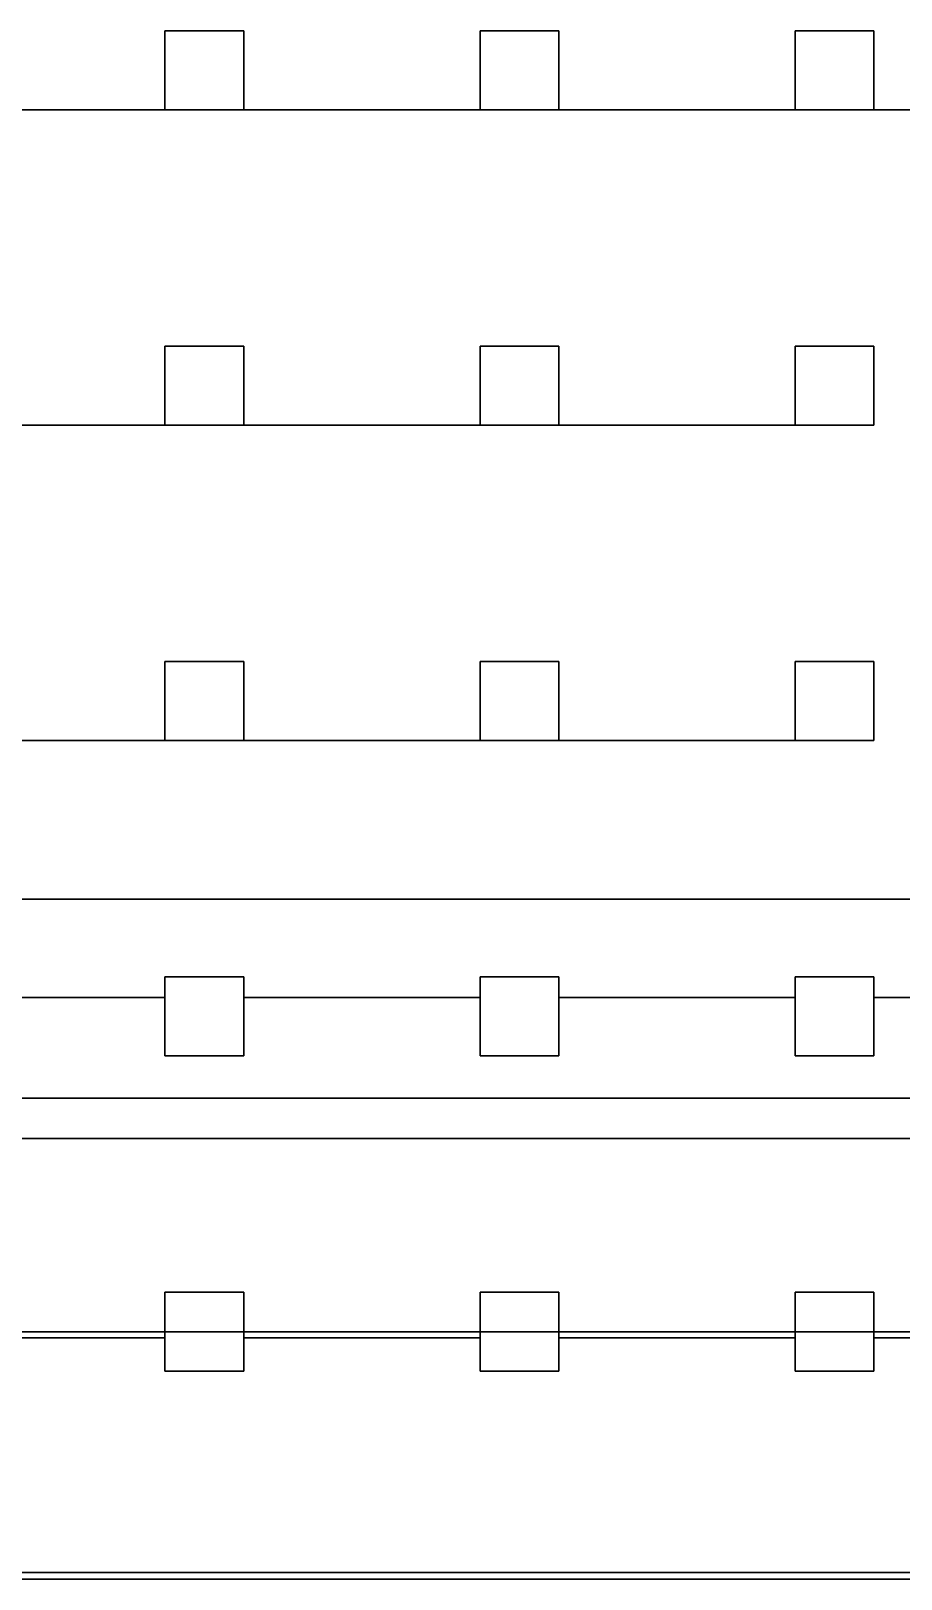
# Model space of a CAD drawing. Extents: x -3500 to 3500, y -3500 to 3500.
# Drawn here: x -305 to -28.9, y -1328.5 to -837.5 of the extents above; entities that cross this region are included whole.
import ezdxf

# ---------------------------------------------------------------- set-up
doc = ezdxf.new("R2010")
doc.units = 0
for name, color, linetype in [('L5D0', 3, 'CONTINUOUS'), ('L5D100', 7, 'CONTINUOUS'), ('L5D101', 6, 'CONTINUOUS')]:
    doc.layers.add(name, color=color, linetype=linetype)

# ---------------------------------------------------------------- blocks, each defined once
blk = doc.blocks.new('ground_main_5')
at = {"layer": 'L5D0'}
for points in [[(374.429, -1112.841), (-2334.91, -1112.841)], [(-2334.91, -1112.841), (374.429, -1112.841)], [(266.949, -1175.904), (-539.1215, -1175.904)], [(-539.1215, -1175.904), (266.949, -1175.904)], [(229.93, -1250.094), (-519.9185, -1250.094)], [(-519.9185, -1250.094), (229.93, -1250.094)], [(226.159, -1328.456), (-566.6545, -1328.456)], [(-566.6545, -1328.456), (226.159, -1328.456)]]:
    blk.add_lwpolyline(points, dxfattribs=at)
blk = doc.blocks.new('TOP_main_5_Cheese_diff')
at = {"layer": 'L5D101'}
for points in [[(-262.5, -862.5), (-262.5, -837.5), (-237.5, -837.5), (-237.5, -862.5)], [(-162.5, -862.5), (-162.5, -837.5), (-137.5, -837.5), (-137.5, -862.5)], [(-62.5, -862.5), (-62.5, -837.5), (-37.5, -837.5), (-37.5, -862.5)], [(-262.5, -962.5), (-262.5, -937.5), (-237.5, -937.5), (-237.5, -962.5)], [(-162.5, -962.5), (-162.5, -937.5), (-137.5, -937.5), (-137.5, -962.5)], [(-62.5, -962.5), (-62.5, -937.5), (-37.5, -937.5), (-37.5, -962.5)], [(-262.5, -1062.5), (-262.5, -1037.5), (-237.5, -1037.5), (-237.5, -1062.5)], [(-162.5, -1062.5), (-162.5, -1037.5), (-137.5, -1037.5), (-137.5, -1062.5)], [(-62.5, -1062.5), (-62.5, -1037.5), (-37.5, -1037.5), (-37.5, -1062.5)], [(-262.5, -1162.5), (-262.5, -1137.5), (-237.5, -1137.5), (-237.5, -1162.5)], [(-162.5, -1162.5), (-162.5, -1137.5), (-137.5, -1137.5), (-137.5, -1162.5)], [(-62.5, -1162.5), (-62.5, -1137.5), (-37.5, -1137.5), (-37.5, -1162.5)], [(-262.5, -1262.5), (-262.5, -1237.5), (-237.5, -1237.5), (-237.5, -1262.5)], [(-162.5, -1262.5), (-162.5, -1237.5), (-137.5, -1237.5), (-137.5, -1262.5)], [(-62.5, -1262.5), (-62.5, -1237.5), (-37.5, -1237.5), (-37.5, -1262.5)]]:
    blk.add_lwpolyline(points, close=True, dxfattribs=at)
blk = doc.blocks.new('TOP_main_5_Cheese_100')
at = {"layer": 'L5D100'}
for points in [[(37.5, -862.5), (-37.5, -862.5), (-37.5, -837.5), (-62.5, -837.5), (-62.5, -862.5), (-137.5, -862.5), (-137.5, -837.5), (-162.5, -837.5), (-162.5, -862.5), (-237.5, -862.5), (-237.5, -837.5), (-262.5, -837.5), (-262.5, -862.5), (-337.5, -862.5), (-337.5, -837.5), (-353.759, -837.5), (-353.759, -862.5), (-1837.5, -862.5)], [(-2334.91, -1062.5), (-262.5, -1062.5), (-237.5, -1062.5), (-162.5, -1062.5), (-137.5, -1062.5), (-62.5, -1062.5), (-37.5, -1062.5), (-37.5, -1037.5), (-62.5, -1037.5), (-62.5, -1062.5), (-137.5, -1062.5), (-137.5, -1037.5), (-162.5, -1037.5), (-162.5, -1062.5), (-237.5, -1062.5), (-237.5, -1037.5), (-262.5, -1037.5), (-262.5, -1062.5), (-2334.91, -1062.5)], [(-2334.91, -962.5), (-262.5, -962.5), (-237.5, -962.5), (-162.5, -962.5), (-137.5, -962.5), (-62.5, -962.5), (-37.5, -962.5), (-37.5, -937.5), (-62.5, -937.5), (-62.5, -962.5), (-137.5, -962.5), (-137.5, -937.5), (-162.5, -937.5), (-162.5, -962.5), (-237.5, -962.5), (-237.5, -937.5), (-262.5, -937.5), (-262.5, -962.5), (-2334.91, -962.5)], [(-2334.91, -862.5), (2334.91, -862.5)], [(301.1905, -1143.983), (-37.5, -1143.983), (-37.5, -1137.5), (-62.5, -1137.5), (-62.5, -1143.983), (-137.5, -1143.983), (-137.5, -1137.5), (-162.5, -1137.5), (-162.5, -1143.983), (-237.5, -1143.983), (-237.5, -1137.5), (-262.5, -1137.5), (-262.5, -1143.983), (-579.174, -1143.983), (-579.5635, -1143.8135), (-580.1425, -1143.566), (-580.723, -1143.3225), (-581.305, -1143.082)], [(-579.174, -1143.983), (-262.5, -1143.983), (-262.5, -1162.5), (-237.5, -1162.5), (-237.5, -1143.983), (-162.5, -1143.983), (-162.5, -1162.5), (-137.5, -1162.5), (-137.5, -1143.983), (-62.5, -1143.983), (-62.5, -1162.5), (-37.5, -1162.5), (-37.5, -1143.983), (301.1905, -1143.983)], [(257.2465, -1188.7245), (-531.0875, -1188.7245)], [(-531.0875, -1188.7245), (257.2465, -1188.7245)], [(229.493, -1251.975), (-37.5, -1251.975), (-37.5, -1237.5), (-62.5, -1237.5), (-62.5, -1251.975), (-137.5, -1251.975), (-137.5, -1237.5), (-162.5, -1237.5), (-162.5, -1251.975), (-237.5, -1251.975), (-237.5, -1237.5), (-262.5, -1237.5), (-262.5, -1251.975), (-520.0475, -1251.975)], [(-520.0475, -1251.975), (-262.5, -1251.975), (-262.5, -1262.5), (-237.5, -1262.5), (-237.5, -1251.975), (-162.5, -1251.975), (-162.5, -1262.5), (-137.5, -1262.5), (-137.5, -1251.975), (-62.5, -1251.975), (-62.5, -1262.5), (-37.5, -1262.5), (-37.5, -1251.975), (229.493, -1251.975)], [(225.933, -1326.39), (-563.455, -1326.39)], [(-563.455, -1326.39), (225.933, -1326.39)]]:
    blk.add_lwpolyline(points, dxfattribs=at)
blk = doc.blocks.new('TOP_main_5')
for name in ['ground_main_5', 'TOP_main_5_Cheese_100', 'TOP_main_5_Cheese_diff']:
    blk.add_blockref(name, (0, 0))
blk = doc.blocks.new('TOP_main')
blk.add_blockref('TOP_main_5', (0, 0))

msp = doc.modelspace()

# ---------------------------------------------------------------- block references
msp.add_blockref('TOP_main', (0, 0))

doc.saveas('drawing.dxf')
